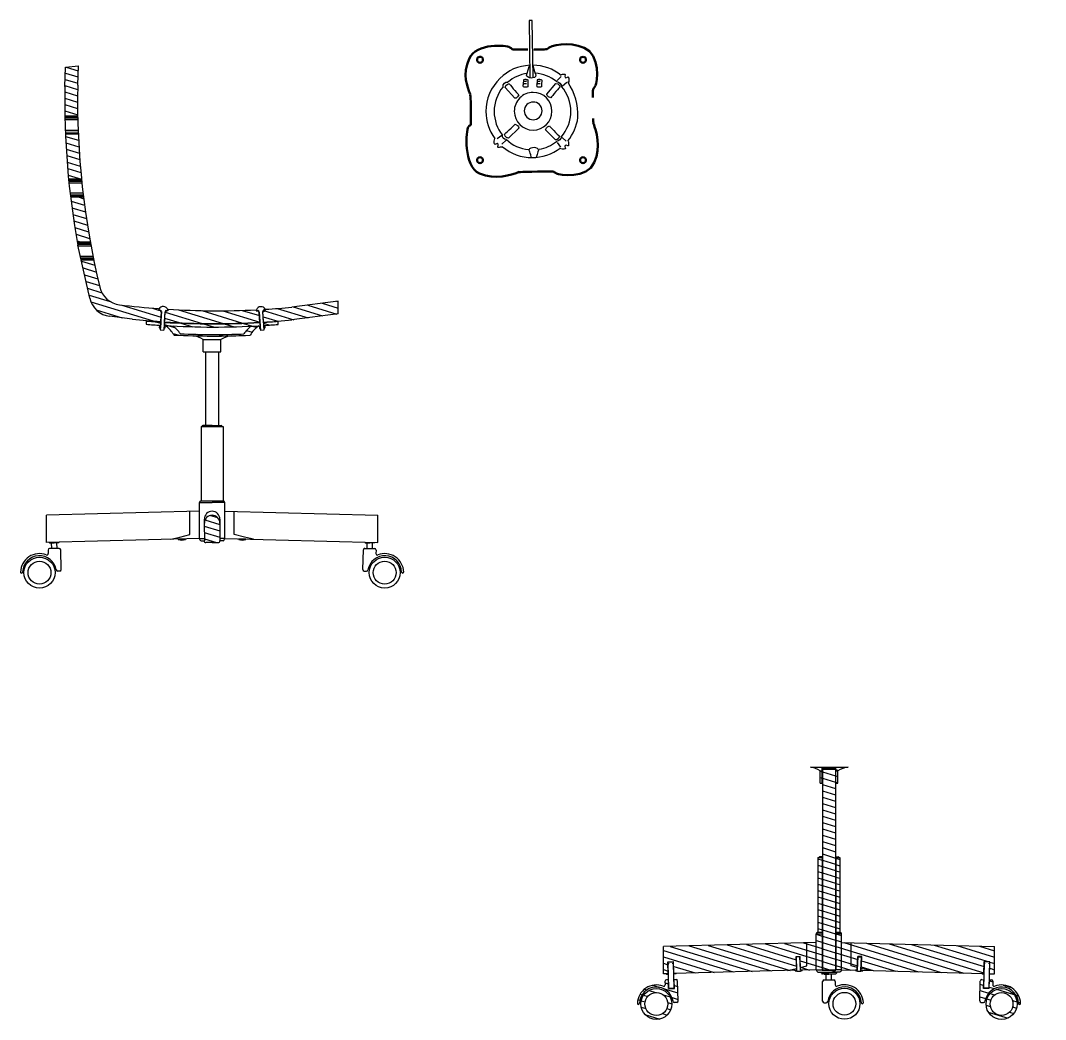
# Model space of a CAD drawing. Header units: centimetres. Extents: x 2174 to 3372, y 1015 to 1247.
# Drawn here: x 2231.8 to 2377.3, y 1014.6 to 1156.4 of the extents above; entities that cross this region are included whole.
import ezdxf

# ---------------------------------------------------------------- set-up
doc = ezdxf.new("R2010")
doc.units = ezdxf.units.CM
doc.layers.get('0').update_dxf_attribs({"color": 94})
doc.layers.add('ferramenta', color=211, linetype='Continuous')

msp = doc.modelspace()

# ---------------------------------------------------------------- hatches: boundary and pattern name
h = msp.add_hatch()
h.set_pattern_fill('ANSI31', color=253, scale=0.27, angle=118)
h.paths.add_polyline_path([(2470.07, 1099.03), (2468.8, 1098.72), (2470.08, 1098.76)], flags=17)
h.paths.add_polyline_path([(2477.82, 1099.38), (2477.82, 1102.66), (2476.45, 1102.69), (2476.45, 1098.83), (2478.68, 1098.77), (2478.69, 1099.17)])
h.paths.add_polyline_path([(2479.25, 1099.03), (2479.24, 1098.76), (2480.52, 1098.72)], flags=17)
h.paths.add_polyline_path([(2496.69, 1099.98), (2497.51, 1099.96), (2497.47, 1098.27), (2498.16, 1098.25), (2498.16, 1102.12), (2477.82, 1102.66), (2477.82, 1099.38), (2478.69, 1099.17), (2478.75, 1100.7), (2479.31, 1100.69), (2479.25, 1099.03), (2480.52, 1098.72), (2496.65, 1098.29)])
h.paths.add_polyline_path([(2497.48, 1099.91), (2496.73, 1099.93), (2496.72, 1099.77), (2497.47, 1099.75)], flags=17)
h.paths.add_polyline_path([(2497.4, 1099.75), (2496.8, 1099.77), (2496.8, 1099.69), (2497.39, 1099.68)], flags=17)
h.paths.add_polyline_path([(2497.47, 1099.67), (2496.72, 1099.69), (2496.63, 1096.25), (2497.38, 1096.23)])
h.paths.add_polyline_path([(2496.65, 1098.29), (2496.34, 1098.3), (2496.4, 1098.23), (2496.65, 1098.23)])
h.paths.add_polyline_path([(2497.78, 1098.27), (2497.47, 1098.27), (2497.47, 1098.2), (2497.71, 1098.2)])
h.paths.add_polyline_path([(2497.3, 1096.23), (2496.71, 1096.24), (2496.71, 1096.18), (2497.3, 1096.17)], flags=17)
h.paths.add_polyline_path([(2496.95, 1093.98, 1), (2501.35, 1093.98, 1)])
h.paths.add_polyline_path([(2499.07, 1093.98, 1), (2499.23, 1093.98, 1)], flags=0)
h.paths.add_polyline_path([(2498.85, 1093.98, 1), (2499.45, 1093.98, 1)], flags=0)
h.paths.add_polyline_path([(2497.53, 1093.98, 1), (2500.77, 1093.98, 1)], flags=16)
h.paths.add_polyline_path([(2499.15, 1094.27, 0.198912), (2498.94, 1094.19), (2499.09, 1094.03, -0.198912), (2499.15, 1094.05)], flags=16)
h.paths.add_polyline_path([(2498.94, 1094.19, 0.198912), (2498.85, 1093.98), (2499.07, 1093.98, -0.198912), (2499.09, 1094.03)], flags=16)
h.paths.add_polyline_path([(2499.07, 1093.98), (2498.85, 1093.98, 0.198912), (2498.94, 1093.77), (2499.09, 1093.92, -0.198912)], flags=0)
h.paths.add_polyline_path([(2499.15, 1093.9, -0.198912), (2499.09, 1093.92), (2498.94, 1093.77, 0.198912), (2499.15, 1093.68)], flags=0)
h.paths.add_polyline_path([(2499.2, 1093.92, -0.198912), (2499.15, 1093.9), (2499.15, 1093.68, 0.198912), (2499.36, 1093.77)], flags=0)
h.paths.add_polyline_path([(2499.45, 1093.98), (2499.23, 1093.98, -0.198912), (2499.2, 1093.92), (2499.36, 1093.77, 0.198912)], flags=0)
h.paths.add_polyline_path([(2499.36, 1094.19), (2499.2, 1094.03, -0.198912), (2499.23, 1093.98), (2499.45, 1093.98, 0.198912)], flags=16)
h.paths.add_polyline_path([(2499.36, 1094.19, 0.198912), (2499.15, 1094.27), (2499.15, 1094.05, -0.198912), (2499.2, 1094.03)], flags=16)
h.paths.add_polyline_path([(2501.55, 1094.07, 1), (2501.84, 1094.06, 0.516297), (2498.18, 1096.49, -0.53449), (2497.91, 1096.68), (2497.93, 1097.19, 0.414214), (2497.73, 1097.4), (2497.45, 1097.41), (2497.41, 1096.16), (2496.59, 1096.19), (2496.63, 1097.43), (2496.34, 1097.43, 0.414214), (2496.14, 1097.24), (2496.06, 1094.41, 0.414214), (2496.26, 1094.21), (2496.58, 1094.2, 0.374815), (2496.78, 1094.36, -0.904509)])
h.paths.add_polyline_path([(2425.85, 1112.92), (2425.71, 1112.93), (2425.73, 1113.12), (2425.44, 1113.14), (2425.45, 1113.35, -0.018557), (2417.09, 1114.27), (2417.7, 1112.37, 0.017868), (2425.75, 1111.51)])
h.paths.add_polyline_path([(2439.71, 1112.86), (2439.61, 1112.86), (2439.6, 1113.05), (2439.29, 1113.03), (2439.28, 1113.19, -0.027495), (2426.79, 1113.26), (2426.77, 1113.05), (2426.47, 1113.07), (2426.46, 1112.88), (2426.36, 1112.89), (2426.26, 1111.48, 0.0299), (2439.81, 1111.4)])
h.paths.add_polyline_path([(2446.71, 1113.81, -0.013456), (2440.62, 1113.27), (2440.63, 1113.12), (2440.34, 1113.1), (2440.35, 1112.91), (2440.21, 1112.9), (2440.32, 1111.43, 0.016098), (2447.58, 1112.09)])
h.paths.add_polyline_path([(2442.38, 1111.56, -0.004566), (2440.32, 1111.41), (2440.35, 1110.96, 0.004476), (2442.38, 1111.1)])
h.paths.add_polyline_path([(2439.66, 1110.92, -0.002353), (2438.59, 1110.86, 0.087497), (2437.53, 1109.76, -0.019416), (2428.52, 1109.78, 0.087442), (2427.47, 1110.88, -0.002328), (2426.41, 1110.94, -0.087497), (2427.47, 1109.84, -0.015515), (2427.61, 1109.61, 0.023913), (2438.45, 1109.58, -0.108088)])
h.paths.add_polyline_path([(2439.81, 1111.38, -0.029915), (2426.26, 1111.4), (2426.23, 1110.95), (2426.39, 1110.94, 0.02954), (2439.84, 1110.93)])
h.paths.add_polyline_path([(2425.75, 1111.44, -0.004567), (2423.68, 1111.59), (2423.68, 1111.14, 0.0045), (2425.72, 1110.99)])
h.paths.add_polyline_path([(2425.72, 1110.99, -0.00047), (2425.5, 1111), (2425.5, 1110.94), (2425.71, 1110.93)])
h.paths.add_polyline_path([(2425.71, 1110.93), (2425.55, 1110.94), (2425.53, 1110.64), (2425.69, 1110.63)])
h.paths.add_polyline_path([(2425.69, 1110.63), (2425.54, 1110.64, 0.395695), (2425.57, 1110.59), (2425.69, 1110.58)])
h.paths.add_polyline_path([(2426.3, 1110.58), (2426.2, 1110.59), (2426.2, 1110.55), (2426.27, 1110.55, 0.393114)])
h.paths.add_polyline_path([(2426.34, 1110.88), (2426.22, 1110.89), (2426.2, 1110.59), (2426.3, 1110.58), (2426.32, 1110.58)])
h.paths.add_polyline_path([(2426.39, 1110.94), (2426.23, 1110.95), (2426.22, 1110.89), (2426.34, 1110.88), (2426.39, 1110.88)])
h.paths.add_polyline_path([(2439.84, 1110.93, -0.000361), (2439.67, 1110.92), (2439.68, 1110.86), (2439.84, 1110.87)])
h.paths.add_polyline_path([(2439.84, 1110.87), (2439.73, 1110.86), (2439.75, 1110.56), (2439.86, 1110.57)])
h.paths.add_polyline_path([(2439.86, 1110.57), (2439.76, 1110.56, 0.393114), (2439.8, 1110.52), (2439.86, 1110.53)])
h.paths.add_polyline_path([(2440.52, 1110.61), (2440.37, 1110.6), (2440.38, 1110.56), (2440.49, 1110.57, 0.395695)])
h.paths.add_polyline_path([(2440.51, 1110.91), (2440.35, 1110.9), (2440.37, 1110.6), (2440.52, 1110.61), (2440.53, 1110.61)])
h.paths.add_polyline_path([(2440.56, 1110.97, -0.000468), (2440.35, 1110.96), (2440.35, 1110.9), (2440.51, 1110.91), (2440.57, 1110.92)])
h.paths.add_polyline_path([(2452.37, 1093.98, 1), (2447.97, 1093.98, 1)])
h.paths.add_polyline_path([(2448.55, 1093.98, -1), (2451.79, 1093.98, -1)], flags=16)
h.paths.add_polyline_path([(2449.88, 1093.98, -1), (2450.47, 1093.98, -1)], flags=0)
h.paths.add_polyline_path([(2450.09, 1093.98, -1), (2450.25, 1093.98, -1)], flags=0)
h.paths.add_polyline_path([(2449.96, 1094.19, 0.198912), (2449.88, 1093.98), (2450.09, 1093.98, -0.198912), (2450.12, 1094.03)], flags=16)
h.paths.add_polyline_path([(2450.12, 1093.92, -0.198912), (2450.09, 1093.98), (2449.88, 1093.98, 0.198912), (2449.96, 1093.77)], flags=0)
h.paths.add_polyline_path([(2450.17, 1093.9, -0.198912), (2450.12, 1093.92), (2449.96, 1093.77, 0.198912), (2450.17, 1093.68)], flags=0)
h.paths.add_polyline_path([(2450.23, 1093.92, -0.198912), (2450.17, 1093.9), (2450.17, 1093.68, 0.198912), (2450.38, 1093.77)], flags=0)
h.paths.add_polyline_path([(2450.47, 1093.98), (2450.25, 1093.98, -0.198912), (2450.23, 1093.92), (2450.38, 1093.77, 0.198912)], flags=0)
h.paths.add_polyline_path([(2450.38, 1094.19), (2450.23, 1094.03, -0.198912), (2450.25, 1093.98), (2450.47, 1093.98, 0.198912)], flags=16)
h.paths.add_polyline_path([(2450.38, 1094.19, 0.198912), (2450.17, 1094.27), (2450.17, 1094.05, -0.198912), (2450.23, 1094.03)], flags=16)
h.paths.add_polyline_path([(2450.17, 1094.27, 0.198912), (2449.96, 1094.19), (2450.12, 1094.03, -0.198912), (2450.17, 1094.05)], flags=16)
h.paths.add_polyline_path([(2450.25, 1093.98, 1), (2450.09, 1093.98, 1)], flags=0)
h.paths.add_polyline_path([(2452.6, 1099.69), (2451.85, 1099.67), (2451.94, 1096.23), (2452.69, 1096.25)])
h.paths.add_polyline_path([(2452.52, 1099.77), (2451.93, 1099.75), (2451.93, 1099.68), (2452.52, 1099.69)], flags=17)
h.paths.add_polyline_path([(2452.59, 1099.93), (2451.84, 1099.91), (2451.85, 1099.75), (2452.6, 1099.77)], flags=17)
h.paths.add_polyline_path([(2452.61, 1096.24), (2452.02, 1096.23), (2452.02, 1096.17), (2452.61, 1096.18)], flags=17)
h.paths.add_polyline_path([(2453.18, 1097.24, 0.414214), (2452.98, 1097.43), (2452.69, 1097.43), (2452.73, 1096.19), (2451.91, 1096.16), (2451.87, 1097.41), (2451.59, 1097.4, 0.414214), (2451.4, 1097.19), (2451.41, 1096.68, -0.53449), (2451.14, 1096.49, 0.516297), (2447.48, 1094.06, 1), (2447.77, 1094.07, -0.904509), (2452.54, 1094.36, 0.374815), (2452.74, 1094.2), (2453.06, 1094.21, 0.414214), (2453.26, 1094.41)])
h.paths.add_polyline_path([(2452.98, 1098.3), (2452.67, 1098.29), (2452.67, 1098.23), (2452.92, 1098.23)])
h.paths.add_polyline_path([(2451.85, 1098.27), (2451.54, 1098.27), (2451.61, 1098.2), (2451.85, 1098.2)])
h.paths.add_polyline_path([(2470.01, 1100.69), (2470.57, 1100.7), (2470.63, 1099.17), (2471.5, 1099.38), (2471.5, 1102.66), (2451.16, 1102.12), (2451.16, 1098.25), (2451.85, 1098.27), (2451.81, 1099.96), (2452.63, 1099.98), (2452.67, 1098.29), (2452.98, 1098.3), (2468.8, 1098.72), (2470.07, 1099.03)])
h.paths.add_polyline_path([(2472.87, 1102.69), (2471.5, 1102.66), (2471.5, 1099.38), (2470.63, 1099.17), (2470.64, 1098.77), (2472.87, 1098.83)])
h.paths.add_polyline_path([(2476.45, 1098.83), (2475.63, 1098.83), (2475.63, 1098.76), (2473.69, 1098.76), (2473.69, 1098.83), (2472.87, 1098.83, 0.291356), (2473.1, 1098.51), (2473.56, 1098.51), (2475.76, 1098.51), (2476.22, 1098.51, 0.291356)])
h.paths.add_polyline_path([(2476.45, 1103.92), (2475.63, 1103.92), (2475.63, 1098.83), (2476.45, 1098.83)])
h.paths.add_polyline_path([(2473.69, 1103.92), (2472.87, 1103.92), (2472.87, 1098.83), (2473.69, 1098.83)])
h.paths.add_polyline_path([(2473.69, 1104.16), (2473.1, 1104.16, 0.414214), (2472.87, 1103.92), (2473.69, 1103.92)])
h.paths.add_polyline_path([(2476.22, 1104.16), (2476.22, 1104.16), (2475.63, 1104.16), (2475.63, 1103.92), (2476.45, 1103.92, 0.414169)])
h.paths.add_polyline_path([(2475.59, 1127.31), (2473.73, 1127.31), (2473.73, 1098.83), (2475.59, 1098.83)])
h.paths.add_polyline_path([(2476.22, 1114.74), (2475.63, 1114.74), (2475.63, 1104.16), (2476.22, 1104.16)])
h.paths.add_polyline_path([(2473.69, 1114.74), (2473.1, 1114.74), (2473.1, 1104.16), (2473.69, 1104.16)])
h.paths.add_polyline_path([(2473.69, 1114.87), (2473.34, 1114.87, 0.414214), (2473.22, 1114.74), (2473.69, 1114.74)])
h.paths.add_polyline_path([(2475.98, 1114.87), (2475.63, 1114.87), (2475.63, 1114.74), (2476.11, 1114.74, 0.414214)])
h.paths.add_polyline_path([(2473.69, 1127.08), (2473.4, 1127.08), (2473.4, 1125.32), (2473.69, 1125.32)])
h.paths.add_polyline_path([(2475.92, 1127.08), (2475.63, 1127.08), (2475.63, 1125.32), (2475.92, 1125.32)])
h.paths.add_polyline_path([(2477.39, 1127.59), (2472.05, 1127.6, -0.113476), (2473.4, 1127.08), (2473.69, 1127.08), (2473.69, 1127.48), (2475.63, 1127.48), (2475.63, 1127.08), (2475.92, 1127.08, -0.108833)])
h.paths.add_polyline_path([(2475.59, 1127.44), (2473.73, 1127.44), (2473.73, 1127.31), (2475.59, 1127.31)], flags=17)
h.paths.add_polyline_path([(2264.13, 1115.25, -0.022073), (2254.1, 1115.3, 0.598706), (2254.04, 1113.49, 0.022392), (2264.19, 1113.44, 0.597977)])
h.paths.add_polyline_path([(2276.94, 1114.72), (2276.94, 1116.54), (2270.35, 1115.67, -0.005003), (2268.09, 1115.48, 0.599091), (2268.27, 1113.67, 0.004606), (2270.35, 1113.85)])
h.paths.add_polyline_path([(2250.14, 1115.56, -0.009381), (2245.91, 1116, -0.312749), (2243.1, 1118.5, -0.008624), (2242.25, 1122.32), (2240.47, 1122.32), (2241.67, 1116.93, 0.318089), (2244.49, 1114.37), (2247.71, 1113.98, 0.004962), (2249.95, 1113.77, 0.599636)])
h.paths.add_polyline_path([(2240.79, 1131.26), (2238.96, 1131.26, 0.014207), (2239.92, 1124.9), (2241.75, 1124.9, -0.01421)])
h.paths.add_polyline_path([(2240.05, 1140.21), (2238.23, 1140.21, 0.014084), (2238.68, 1133.84), (2240.5, 1133.84, -0.014085)])
h.paths.add_polyline_path([(2239.96, 1147.17), (2240.05, 1149.91), (2238.25, 1149.75), (2238.15, 1147.01, 0.00932), (2238.16, 1142.79), (2239.97, 1142.79, -0.009669)])
h.paths.add_polyline_path([(2251.85, 1115.03), (2251.71, 1115.04), (2251.73, 1115.23), (2251.44, 1115.25), (2251.45, 1115.46, -0.0029), (2250.14, 1115.56, -0.599636), (2249.95, 1113.77, 0.003979), (2251.75, 1113.62)])
h.paths.add_polyline_path([(2254.1, 1115.3, -0.00289), (2252.79, 1115.37), (2252.77, 1115.16), (2252.47, 1115.18), (2252.46, 1114.99), (2252.36, 1115), (2252.26, 1113.59, 0.003929), (2254.04, 1113.49, -0.598706)])
h.paths.add_polyline_path([(2265.7, 1114.97), (2265.61, 1114.97), (2265.6, 1115.16), (2265.29, 1115.14), (2265.27, 1115.3, -0.002528), (2264.13, 1115.25, -0.597977), (2264.19, 1113.44, 0.003573), (2265.8, 1113.51)])
h.paths.add_polyline_path([(2268.09, 1115.48, -0.003243), (2266.62, 1115.38), (2266.63, 1115.23), (2266.34, 1115.21), (2266.35, 1115.02), (2266.21, 1115.01), (2266.32, 1113.54, 0.004328), (2268.27, 1113.67, -0.599091)])
at = {"layer": 'ferramenta'}
h = msp.add_hatch(dxfattribs=at)
h.set_pattern_fill('ANSI31', color=253, scale=0.27, angle=118)
h.paths.add_polyline_path([(2250.71, 1113.62, -0.002284), (2249.68, 1113.7), (2249.68, 1113.25, 0.00225), (2250.7, 1113.17, 0.647588)])
h.paths.add_polyline_path([(2264.79, 1113.43, -0.025431), (2253.27, 1113.46, 0.643105), (2253.22, 1113, 0.025508), (2264.83, 1112.98, 0.646709)])
h.paths.add_polyline_path([(2268.38, 1113.67, -0.002304), (2267.34, 1113.59, 0.647757), (2267.36, 1113.13, 0.002259), (2268.38, 1113.21)])
h.paths.add_polyline_path([(2253.27, 1113.46, -0.00223), (2252.26, 1113.51), (2252.23, 1113.06), (2252.39, 1113.05, 0.001825), (2253.22, 1113, -0.643105)])
h.paths.add_polyline_path([(2252.39, 1113.05), (2252.23, 1113.06), (2252.22, 1113), (2252.39, 1112.99)])
h.paths.add_polyline_path([(2252.34, 1112.99), (2252.22, 1113), (2252.2, 1112.7), (2252.32, 1112.69)])
h.paths.add_polyline_path([(2252.3, 1112.69), (2252.2, 1112.7), (2252.2, 1112.66), (2252.27, 1112.66, 0.393114)])
h.paths.add_polyline_path([(2251.71, 1113.04), (2251.55, 1113.05), (2251.53, 1112.75), (2251.69, 1112.74)])
h.paths.add_polyline_path([(2251.69, 1112.74), (2251.54, 1112.75, 0.395695), (2251.57, 1112.7), (2251.69, 1112.69)])
h.paths.add_polyline_path([(2251.72, 1113.1, -0.00047), (2251.5, 1113.11), (2251.5, 1113.05), (2251.71, 1113.04)])
h.paths.add_polyline_path([(2251.75, 1113.55, -0.002284), (2250.71, 1113.62, -0.647588), (2250.7, 1113.17, 0.00225), (2251.72, 1113.1)])
h = msp.add_hatch(dxfattribs=at)
h.set_pattern_fill('ANSI31', color=253, scale=0.27, angle=118)
h.paths.add_polyline_path([(2253.47, 1112.99, -0.002328), (2252.41, 1113.05, -0.087497), (2253.47, 1111.95, -0.015515), (2253.61, 1111.72, 0.023913), (2264.44, 1111.69, -0.108088), (2265.66, 1113.03, -0.002353), (2264.59, 1112.97, 0.087497), (2263.53, 1111.87, -0.019416), (2254.52, 1111.89, 0.087442)])
h = msp.add_hatch(dxfattribs=at)
h.set_pattern_fill('ANSI31', color=253, scale=0.27, angle=118)
h.paths.add_polyline_path([(2267.34, 1113.59, -0.002262), (2266.32, 1113.52), (2266.35, 1113.07, 0.002217), (2267.36, 1113.13, -0.647757)])
h.paths.add_polyline_path([(2265.81, 1113.49, -0.00225), (2264.79, 1113.43, -0.646709), (2264.83, 1112.98, 0.002205), (2265.84, 1113.04)])
h.paths.add_polyline_path([(2265.84, 1112.98), (2265.73, 1112.97), (2265.75, 1112.67), (2265.86, 1112.68)])
h.paths.add_polyline_path([(2265.84, 1113.04, -0.000361), (2265.67, 1113.03), (2265.68, 1112.97), (2265.84, 1112.98)])
h.paths.add_polyline_path([(2265.86, 1112.68), (2265.76, 1112.67, 0.393114), (2265.79, 1112.63), (2265.86, 1112.64)])
h.paths.add_polyline_path([(2266.51, 1113.02), (2266.35, 1113.01), (2266.37, 1112.71), (2266.53, 1112.72)])
h.paths.add_polyline_path([(2266.56, 1113.08, -0.000468), (2266.35, 1113.07), (2266.35, 1113.01), (2266.51, 1113.02), (2266.56, 1113.03)])
h.paths.add_polyline_path([(2266.52, 1112.72), (2266.37, 1112.71), (2266.37, 1112.67), (2266.49, 1112.68, 0.395695)])
h = msp.add_hatch(dxfattribs=at)
h.set_pattern_fill('ANSI31', color=253, scale=0.27, angle=118)
h.paths.add_polyline_path([(2260.13, 1085.03, 1.001141), (2257.92, 1085.02), (2257.93, 1082.52), (2257.93, 1082.52, 0.476247), (2258.13, 1082.27), (2259.03, 1082.27), (2259.92, 1082.27, 0.476247), (2260.13, 1082.52), (2260.13, 1082.52)])
h = msp.add_hatch(dxfattribs=at)
h.set_pattern_fill('ANSI31', color=253, scale=0.27, angle=118)
h.paths.add_polyline_path([(2370.06, 1024.91), (2349.71, 1025.45), (2349.71, 1022.17), (2350.59, 1021.96), (2350.65, 1023.5), (2351.21, 1023.49), (2351.14, 1021.83), (2352.42, 1021.52), (2368.55, 1021.09), (2368.59, 1022.78), (2369.41, 1022.75), (2369.37, 1021.07), (2370.06, 1021.05)])
h.paths.add_polyline_path([(2343.4, 1025.45), (2323.06, 1024.91), (2323.06, 1021.05), (2323.75, 1021.07), (2323.7, 1022.75), (2324.52, 1022.78), (2324.57, 1021.09), (2340.7, 1021.52), (2341.97, 1021.83), (2341.91, 1023.49), (2342.47, 1023.5), (2342.52, 1021.96), (2343.4, 1022.17)])
h.paths.add_polyline_path([(2344.76, 1025.49), (2343.4, 1025.45), (2343.4, 1022.17), (2342.52, 1021.96), (2342.54, 1021.56), (2344.76, 1021.62)])
h.paths.add_polyline_path([(2341.97, 1021.83), (2340.7, 1021.52), (2341.98, 1021.55)], flags=17)
h.paths.add_polyline_path([(2349.71, 1025.45), (2348.35, 1025.49), (2348.35, 1021.62), (2350.58, 1021.56), (2350.59, 1021.96), (2349.71, 1022.17)])
h.paths.add_polyline_path([(2345.59, 1049.88), (2345.3, 1049.88), (2345.3, 1048.12), (2345.59, 1048.12)])
h.paths.add_polyline_path([(2345.59, 1050.28), (2347.53, 1050.28), (2347.53, 1049.88), (2347.82, 1049.88, -0.108833), (2349.29, 1050.39), (2343.94, 1050.4, -0.113476), (2345.3, 1049.88), (2345.59, 1049.88)])
h.paths.add_polyline_path([(2347.82, 1049.88), (2347.53, 1049.88), (2347.53, 1048.12), (2347.82, 1048.12)])
h.paths.add_polyline_path([(2347.49, 1050.24), (2345.62, 1050.24), (2345.62, 1050.1), (2347.49, 1050.1)], flags=17)
h.paths.add_polyline_path([(2345.59, 1037.66), (2345.24, 1037.66, 0.414214), (2345.11, 1037.54), (2345.59, 1037.54)])
h.paths.add_polyline_path([(2347.87, 1037.66), (2347.53, 1037.66), (2347.53, 1037.54), (2348, 1037.54, 0.414214)])
h.paths.add_polyline_path([(2345.59, 1026.95), (2345, 1026.95, 0.414214), (2344.76, 1026.72), (2345.59, 1026.72)])
h.paths.add_polyline_path([(2348.12, 1026.95), (2348.12, 1026.95), (2347.53, 1026.95), (2347.53, 1026.72), (2348.35, 1026.72, 0.414169)], flags=17)
h.paths.add_polyline_path([(2345.59, 1026.72), (2344.76, 1026.72), (2344.76, 1021.62), (2345.59, 1021.62)])
h.paths.add_polyline_path([(2348.35, 1026.72), (2347.53, 1026.72), (2347.53, 1021.62), (2348.35, 1021.62)])
h.paths.add_polyline_path([(2348.35, 1021.62), (2347.53, 1021.62), (2347.53, 1021.56), (2345.59, 1021.56), (2345.59, 1021.62), (2344.76, 1021.62, 0.291356), (2345, 1021.3), (2345.46, 1021.3), (2347.66, 1021.3), (2348.12, 1021.3, 0.291356)])
h.paths.add_polyline_path([(2345.59, 1037.54), (2345.11, 1037.54), (2345, 1037.54), (2345, 1026.95), (2345.59, 1026.95)])
h.paths.add_polyline_path([(2348.35, 1026.72), (2347.53, 1026.72), (2347.53, 1026.95), (2347.53, 1037.66), (2347.87, 1037.66, -0.414214), (2348, 1037.54), (2348.12, 1037.54), (2348.12, 1026.95, -0.414169)])
h.paths.add_polyline_path([(2347.49, 1050.1), (2345.62, 1050.1), (2345.62, 1021.62), (2347.49, 1021.62)])
h = msp.add_hatch(dxfattribs=at)
h.set_pattern_fill('ANSI31', color=256, scale=0.27, angle=118)
h.paths.add_polyline_path([(2347.66, 1021.3), (2345.46, 1021.3, 0.476247), (2345.66, 1021.05), (2346.56, 1021.05), (2347.45, 1021.05, 0.471117)])
h.paths.add_polyline_path([(2347.27, 1021.05), (2346.56, 1021.05), (2345.84, 1021.05), (2345.9, 1020.98), (2346.56, 1020.98), (2347.21, 1020.98)])
h = msp.add_hatch(dxfattribs=at)
h.set_pattern_fill('ANSI31', color=253, scale=0.27, angle=118)
h.paths.add_polyline_path([(2325.08, 1020.03, 0.414214), (2324.88, 1020.23), (2324.59, 1020.22), (2324.62, 1018.98), (2323.8, 1018.96), (2323.77, 1020.2), (2323.49, 1020.19, 0.414214), (2323.29, 1019.99), (2323.3, 1019.48, -0.53449), (2323.03, 1019.29, 0.516297), (2319.37, 1016.85, 1), (2319.67, 1016.86, -0.904509), (2324.44, 1017.16, 0.374815), (2324.64, 1016.99), (2324.96, 1017, 0.414214), (2325.16, 1017.21)])
h.paths.add_polyline_path([(2322.07, 1017.07, 0.198912), (2321.86, 1016.98), (2322.01, 1016.83, -0.198912), (2322.07, 1016.85)], flags=17)
h.paths.add_polyline_path([(2321.86, 1016.98, 0.198912), (2321.77, 1016.77), (2321.99, 1016.77, -0.198912), (2322.01, 1016.83)], flags=17)
h.paths.add_polyline_path([(2322.28, 1016.98, 0.198912), (2322.07, 1017.07), (2322.07, 1016.85, -0.198912), (2322.12, 1016.83)], flags=17)
h.paths.add_polyline_path([(2322.28, 1016.98), (2322.12, 1016.83, -0.198912), (2322.15, 1016.77), (2322.36, 1016.77, 0.198912)], flags=17)
h = msp.add_hatch(dxfattribs=at)
h.set_pattern_fill('ANSI31', color=253, scale=0.27, angle=118)
h.paths.add_polyline_path([(2373.45, 1016.86, 1), (2373.74, 1016.85, 0.516297), (2370.08, 1019.29, -0.53449), (2369.81, 1019.48), (2369.82, 1019.99, 0.414214), (2369.63, 1020.19), (2369.34, 1020.2), (2369.31, 1018.96), (2368.49, 1018.98), (2368.52, 1020.22), (2368.24, 1020.23, 0.414214), (2368.03, 1020.03), (2367.96, 1017.21, 0.414214), (2368.15, 1017), (2368.47, 1016.99, 0.374815), (2368.68, 1017.16, -0.904509)])
h = msp.add_hatch(dxfattribs=at)
h.set_pattern_fill('ANSI31', color=253, scale=0.27, angle=118)
h.paths.add_polyline_path([(2319.87, 1016.77, 1), (2324.27, 1016.77, 1)])
h.paths.add_polyline_path([(2323.69, 1016.77, -1), (2320.45, 1016.77, -1)], flags=16)
h = msp.add_hatch(dxfattribs=at)
h.set_pattern_fill('ANSI31', color=253, scale=0.27, angle=118)
h.paths.add_polyline_path([(2368.84, 1016.77, 1), (2373.25, 1016.77, 1)])
h.paths.add_polyline_path([(2372.67, 1016.77, -1), (2369.42, 1016.77, -1)], flags=16)
h.paths.add_polyline_path([(2371.34, 1016.77, -1), (2370.75, 1016.77, -1)], flags=0)
h.paths.add_polyline_path([(2371.12, 1016.77, -1), (2370.97, 1016.77, -1)], flags=0)

# ---------------------------------------------------------------- linework, layer by layer
for p, q in [((2238.15, 1147.01), (2238.25, 1149.75)), ((2238.25, 1149.75), (2240.05, 1149.91)), ((2239.96, 1147.17), (2240.05, 1149.91)), ((2239.97, 1142.79), (2238.16, 1142.79)), ((2239.97, 1142.7), (2238.16, 1142.7)), ((2239.97, 1142.51), (2238.16, 1142.51)), ((2239.98, 1142.25), (2238.17, 1142.25)), ((2240.02, 1140.75), (2238.21, 1140.74)), ((2240.03, 1140.49), (2238.22, 1140.48)), ((2240.04, 1140.3), (2238.23, 1140.29)), ((2240.05, 1140.21), (2238.23, 1140.21)), ((2240.5, 1133.84), (2238.68, 1133.84)), ((2240.5, 1133.7), (2238.69, 1133.7)), ((2240.52, 1133.51), (2238.71, 1133.51)), ((2240.55, 1133.25), (2238.74, 1133.25)), ((2240.7, 1131.85), (2238.89, 1131.84)), ((2240.73, 1131.59), (2238.92, 1131.58)), ((2240.76, 1131.4), (2238.94, 1131.39)), ((2240.79, 1131.26), (2238.96, 1131.26)), ((2241.75, 1124.9), (2239.92, 1124.9)), ((2241.75, 1124.77), (2239.94, 1124.77)), ((2241.79, 1124.58), (2239.97, 1124.58)), ((2241.67, 1116.93), (2240, 1124.45)), ((2241.84, 1124.32), (2240.03, 1124.32)), ((2242.16, 1122.88), (2240.35, 1122.87)), ((2242.22, 1122.62), (2240.41, 1122.61)), ((2242.26, 1122.43), (2240.45, 1122.42)), ((2242.25, 1122.32), (2240.47, 1122.32)), ((2276.94, 1116.54), (2270.35, 1115.67)), ((2276.94, 1114.72), (2276.94, 1116.54)), ((2247.71, 1113.98), (2244.49, 1114.37)), ((2251.44, 1115.25), (2251.73, 1115.23)), ((2251.71, 1115.04), (2251.85, 1115.03)), ((2251.75, 1113.62), (2251.85, 1115.03)), ((2252.26, 1113.59), (2252.36, 1115)), ((2252.36, 1115), (2252.46, 1114.99)), ((2252.77, 1115.16), (2252.47, 1115.18)), ((2265.29, 1115.14), (2265.6, 1115.16)), ((2265.7, 1114.97), (2265.61, 1114.97)), ((2265.8, 1113.51), (2265.7, 1114.97)), ((2266.35, 1115.02), (2266.21, 1115.01)), ((2266.32, 1113.54), (2266.21, 1115.01)), ((2266.63, 1115.23), (2266.34, 1115.21)), ((2276.94, 1114.72), (2270.35, 1113.85))]:
    msp.add_line(p, q)
at = {"lineweight": 25}
for p, q in [((2251.45, 1115.46), (2251.44, 1115.25)), ((2251.73, 1115.23), (2251.71, 1115.04)), ((2252.47, 1115.18), (2252.46, 1114.99)), ((2252.79, 1115.37), (2252.77, 1115.16)), ((2265.27, 1115.3), (2265.29, 1115.14)), ((2265.6, 1115.16), (2265.61, 1114.97)), ((2266.34, 1115.21), (2266.35, 1115.02)), ((2266.62, 1115.38), (2266.63, 1115.23))]:
    msp.add_line(p, q, dxfattribs=at)
for centre, radius, start, end in [((2351.46, 1144.91), 113.33, 178.9385, 190.4036), ((2353.27, 1145.07), 113.33, 178.9385, 193.5572), ((2246.31, 1119.28), 3.3, 193.5572, 263.0254), ((2244.89, 1117.65), 3.3, 192.5301, 263.1113), ((2259.67, 1228.49), 113.33, 263.0254, 265.8399), ((2259.65, 1228.77), 113.61, 273.5136, 275.4036), ((2259.65, 1228.77), 113.61, 266.5353, 272.8351), ((2259.67, 1226.68), 113.33, 263.9441, 265.9931), ((2259.67, 1226.68), 113.33, 266.252, 273.1025), ((2259.67, 1226.68), 113.33, 273.3615, 275.4091)]:
    msp.add_arc(centre, radius, start, end)
at = {"layer": 'ferramenta'}
for p, q in [((2251.49, 1115.4), (2251.48, 1115.28)), ((2251.48, 1115.28), (2251.77, 1115.26)), ((2251.86, 1115.06), (2251.68, 1112.44)), ((2251.76, 1115.07), (2251.86, 1115.06)), ((2252.34, 1115.03), (2252.17, 1112.4)), ((2252.34, 1115.03), (2252.43, 1115.02)), ((2252.44, 1115.22), (2252.73, 1115.2)), ((2252.74, 1115.32), (2252.73, 1115.2)), ((2265.32, 1115.29), (2265.33, 1115.17)), ((2265.62, 1115.19), (2265.33, 1115.17)), ((2265.72, 1115.01), (2265.63, 1115)), ((2265.72, 1115.01), (2265.89, 1112.38)), ((2266.31, 1115.04), (2266.2, 1115.04)), ((2266.2, 1115.04), (2266.38, 1112.41)), ((2266.59, 1115.26), (2266.29, 1115.24)), ((2266.58, 1115.38), (2266.59, 1115.26)), ((2249.68, 1113.7), (2249.68, 1113.25)), ((2251.5, 1113.05), (2251.5, 1113.11)), ((2251.55, 1113.05), (2251.5, 1113.05)), ((2251.55, 1113.05), (2251.53, 1112.75)), ((2251.54, 1112.75), (2251.53, 1112.75)), ((2251.69, 1112.69), (2251.57, 1112.7)), ((2251.75, 1113.55), (2251.69, 1112.69)), ((2252.26, 1113.51), (2252.2, 1112.66)), ((2252.27, 1112.66), (2252.2, 1112.66)), ((2252.39, 1113.05), (2252.23, 1113.06)), ((2252.32, 1112.69), (2252.3, 1112.69)), ((2252.34, 1112.99), (2252.32, 1112.69)), ((2252.39, 1112.99), (2252.34, 1112.99)), ((2252.39, 1113.05), (2252.39, 1112.99)), ((2265.67, 1113.03), (2265.68, 1112.97)), ((2265.68, 1112.97), (2265.73, 1112.97)), ((2265.73, 1112.97), (2265.75, 1112.67)), ((2265.75, 1112.67), (2265.76, 1112.67)), ((2265.79, 1112.63), (2265.86, 1112.64)), ((2265.81, 1113.49), (2265.86, 1112.64)), ((2266.32, 1113.52), (2266.37, 1112.67)), ((2266.37, 1112.67), (2266.49, 1112.68)), ((2266.51, 1113.02), (2266.56, 1113.03)), ((2266.51, 1113.02), (2266.53, 1112.72)), ((2266.52, 1112.72), (2266.53, 1112.72)), ((2266.56, 1113.03), (2266.56, 1113.08)), ((2268.38, 1113.67), (2268.38, 1113.21)), ((2251.68, 1112.44), (2252.17, 1112.4)), ((2266.38, 1112.41), (2265.89, 1112.38)), ((2257.77, 1111.09), (2260.29, 1111.09)), ((2257.77, 1109.33), (2257.77, 1111.09)), ((2260.29, 1109.33), (2260.29, 1111.09)), ((2257.77, 1109.33), (2260.29, 1109.33)), ((2258.09, 1109.33), (2258.09, 1098.88)), ((2259.96, 1109.33), (2259.96, 1098.88)), ((2257.47, 1098.75), (2260.59, 1098.75)), ((2257.47, 1098.75), (2257.47, 1088.17)), ((2259.03, 1098.88), (2257.71, 1098.88)), ((2259.03, 1098.88), (2260.34, 1098.88)), ((2260.59, 1098.75), (2260.59, 1088.17)), ((2257.23, 1087.93), (2259.03, 1087.93)), ((2257.23, 1082.84), (2257.23, 1087.93)), ((2257.47, 1088.17), (2260.59, 1088.17)), ((2260.82, 1087.93), (2259.03, 1087.93)), ((2260.82, 1082.84), (2260.82, 1087.93)), ((2257.23, 1086.7), (2235.53, 1086.13)), ((2255.87, 1083.39), (2255.87, 1086.67)), ((2260.82, 1086.7), (2282.53, 1086.13)), ((2262.18, 1083.39), (2262.18, 1086.67)), ((2235.53, 1082.27), (2235.53, 1086.13)), ((2257.92, 1085.6), (2257.92, 1085.03)), ((2257.92, 1085.03), (2257.93, 1082.51)), ((2260.13, 1085.6), (2260.13, 1085.03)), ((2260.13, 1085.03), (2260.13, 1082.51)), ((2282.53, 1082.27), (2282.53, 1086.13)), ((2257.23, 1082.84), (2235.53, 1082.27)), ((2235.91, 1082.28), (2235.97, 1082.21)), ((2235.97, 1082.21), (2236.63, 1082.23)), ((2236.28, 1081.42), (2236.26, 1082.22)), ((2237.29, 1082.24), (2236.63, 1082.23)), ((2237.03, 1081.44), (2237, 1082.24)), ((2237.35, 1082.31), (2237.29, 1082.24)), ((2253.17, 1082.73), (2254.44, 1083.04)), ((2254.23, 1082.75), (2255.24, 1082.78)), ((2254.23, 1082.75), (2254.23, 1082.69)), ((2254.23, 1082.69), (2255.24, 1082.71)), ((2254.44, 1083.04), (2255.87, 1083.39)), ((2254.55, 1082.77), (2254.6, 1082.76)), ((2255.24, 1082.78), (2255.24, 1082.71)), ((2257.23, 1082.84), (2257.93, 1082.84)), ((2257.47, 1082.52), (2257.93, 1082.52)), ((2259.03, 1082.27), (2258.13, 1082.27)), ((2259.03, 1082.27), (2259.92, 1082.27)), ((2260.82, 1082.84), (2260.13, 1082.84)), ((2260.59, 1082.52), (2260.13, 1082.52)), ((2260.82, 1082.84), (2282.53, 1082.27)), ((2263.61, 1083.04), (2262.18, 1083.39)), ((2263.83, 1082.75), (2262.81, 1082.78)), ((2262.81, 1082.78), (2262.81, 1082.71)), ((2263.82, 1082.69), (2262.81, 1082.71)), ((2263.5, 1082.77), (2263.45, 1082.76)), ((2264.89, 1082.73), (2263.61, 1083.04)), ((2263.83, 1082.75), (2263.82, 1082.69)), ((2280.71, 1082.31), (2280.77, 1082.24)), ((2280.77, 1082.24), (2281.42, 1082.23)), ((2281.03, 1081.44), (2281.05, 1082.24)), ((2282.08, 1082.21), (2281.42, 1082.23)), ((2281.78, 1081.42), (2281.8, 1082.22)), ((2282.14, 1082.28), (2282.08, 1082.21)), ((2235.76, 1081.2), (2235.78, 1080.69)), ((2237.35, 1081.44), (2235.96, 1081.41)), ((2237.63, 1078.42), (2237.55, 1081.25)), ((2280.43, 1078.42), (2280.5, 1081.25)), ((2280.71, 1081.44), (2282.1, 1081.41)), ((2282.29, 1081.2), (2282.28, 1080.69)), ((2237.43, 1078.22), (2237.11, 1078.21)), ((2280.62, 1078.22), (2280.94, 1078.21)), ((2343.94, 1050.4), (2349.29, 1050.39)), ((2345.59, 1048.12), (2345.59, 1050.28)), ((2345.59, 1050.28), (2347.53, 1050.28)), ((2345.62, 1050.24), (2345.62, 1021.62)), ((2345.62, 1050.24), (2347.49, 1050.24)), ((2345.62, 1050.1), (2347.49, 1050.1)), ((2347.49, 1050.24), (2347.49, 1021.62)), ((2347.53, 1048.12), (2347.53, 1050.28)), ((2345.3, 1049.88), (2345.59, 1049.88)), ((2345.3, 1048.12), (2345.3, 1049.88)), ((2347.53, 1049.88), (2347.82, 1049.88)), ((2347.82, 1048.12), (2347.82, 1049.88)), ((2345.3, 1048.12), (2345.59, 1048.12)), ((2347.53, 1048.12), (2347.82, 1048.12)), ((2345, 1037.54), (2345.59, 1037.54)), ((2345, 1037.54), (2345, 1026.95)), ((2345.59, 1037.66), (2345.24, 1037.66)), ((2345.59, 1037.66), (2345.59, 1021.56)), ((2347.53, 1037.66), (2347.87, 1037.66)), ((2347.53, 1037.66), (2347.53, 1021.56)), ((2347.53, 1037.54), (2348.12, 1037.54)), ((2348.12, 1037.54), (2348.12, 1026.95)), ((2345, 1026.95), (2345.59, 1026.95)), ((2347.53, 1026.95), (2348.12, 1026.95)), ((2344.76, 1025.49), (2323.06, 1024.91)), ((2343.4, 1022.17), (2343.4, 1025.45)), ((2344.76, 1026.72), (2345.59, 1026.72)), ((2344.76, 1021.62), (2344.76, 1026.72)), ((2348.35, 1026.72), (2347.53, 1026.72)), ((2348.35, 1021.62), (2348.35, 1026.72)), ((2348.35, 1025.49), (2370.06, 1024.91)), ((2349.71, 1022.17), (2349.71, 1025.45)), ((2323.06, 1021.05), (2323.06, 1024.91)), ((2370.06, 1021.05), (2370.06, 1024.91)), ((2323.7, 1022.75), (2324.52, 1022.78)), ((2323.75, 1021), (2323.7, 1022.75)), ((2323.74, 1022.71), (2324.49, 1022.73)), ((2323.74, 1022.54), (2323.74, 1022.71)), ((2323.74, 1022.54), (2323.82, 1022.55)), ((2323.84, 1019.02), (2323.75, 1022.47)), ((2323.75, 1022.47), (2323.82, 1022.47)), ((2323.82, 1022.47), (2323.82, 1022.55)), ((2324.42, 1022.49), (2324.42, 1022.56)), ((2324.42, 1022.56), (2324.49, 1022.56)), ((2324.42, 1022.49), (2324.49, 1022.49)), ((2324.49, 1022.56), (2324.49, 1022.73)), ((2324.59, 1019.04), (2324.49, 1022.49)), ((2324.57, 1021.02), (2324.52, 1022.78)), ((2341.91, 1023.49), (2342.47, 1023.5)), ((2341.98, 1021.55), (2341.91, 1023.49)), ((2342.42, 1023.46), (2341.95, 1023.45)), ((2342.02, 1021.54), (2341.95, 1023.45)), ((2342.5, 1021.56), (2342.42, 1023.46)), ((2342.54, 1021.56), (2342.47, 1023.5)), ((2350.58, 1021.56), (2350.65, 1023.5)), ((2350.62, 1021.56), (2350.69, 1023.46)), ((2351.21, 1023.49), (2350.65, 1023.5)), ((2350.69, 1023.46), (2351.16, 1023.45)), ((2351.09, 1021.54), (2351.16, 1023.45)), ((2351.13, 1021.55), (2351.21, 1023.49)), ((2368.53, 1019.04), (2368.62, 1022.49)), ((2368.54, 1021.02), (2368.59, 1022.78)), ((2369.41, 1022.75), (2368.59, 1022.78)), ((2368.62, 1022.56), (2368.62, 1022.73)), ((2369.37, 1022.71), (2368.62, 1022.73)), ((2368.7, 1022.56), (2368.62, 1022.56)), ((2368.7, 1022.49), (2368.62, 1022.49)), ((2368.7, 1022.49), (2368.7, 1022.56)), ((2369.28, 1019.02), (2369.37, 1022.47)), ((2369.37, 1022.54), (2369.29, 1022.55)), ((2369.29, 1022.47), (2369.29, 1022.55)), ((2369.37, 1022.47), (2369.29, 1022.47)), ((2369.36, 1021), (2369.41, 1022.75)), ((2369.37, 1022.54), (2369.37, 1022.71)), ((2323.75, 1021.07), (2323.06, 1021.05)), ((2323.44, 1021.06), (2323.5, 1020.99)), ((2341.98, 1021.55), (2324.57, 1021.09)), ((2324.81, 1021.03), (2324.57, 1021.02)), ((2324.88, 1021.1), (2324.81, 1021.03)), ((2340.7, 1021.52), (2341.97, 1021.83)), ((2341.76, 1021.54), (2342.02, 1021.54)), ((2341.76, 1021.47), (2341.76, 1021.54)), ((2342.5, 1021.56), (2342.77, 1021.56)), ((2342.52, 1021.96), (2343.4, 1022.17)), ((2344.76, 1021.62), (2342.54, 1021.56)), ((2342.77, 1021.56), (2342.77, 1021.5)), ((2344.76, 1021.62), (2345.59, 1021.62)), ((2345, 1021.3), (2345.46, 1021.3)), ((2345.46, 1021.3), (2347.66, 1021.3)), ((2345.59, 1021.56), (2347.53, 1021.56)), ((2345.62, 1021.62), (2347.49, 1021.62)), ((2346.56, 1021.05), (2345.66, 1021.05)), ((2345.84, 1021.05), (2345.9, 1020.98)), ((2346.56, 1021.05), (2347.45, 1021.05)), ((2347.27, 1021.05), (2347.21, 1020.98)), ((2348.35, 1021.62), (2347.53, 1021.62)), ((2348.12, 1021.3), (2347.66, 1021.3)), ((2348.35, 1021.62), (2350.58, 1021.56)), ((2350.59, 1021.96), (2349.71, 1022.17)), ((2350.34, 1021.56), (2350.34, 1021.5)), ((2350.62, 1021.56), (2350.34, 1021.56)), ((2351.36, 1021.54), (2351.09, 1021.54)), ((2351.13, 1021.55), (2368.55, 1021.09)), ((2352.42, 1021.52), (2351.14, 1021.83)), ((2351.36, 1021.54), (2351.35, 1021.47)), ((2368.24, 1021.1), (2368.3, 1021.03)), ((2368.3, 1021.03), (2368.54, 1021.02)), ((2369.37, 1021.07), (2370.06, 1021.05)), ((2369.67, 1021.06), (2369.61, 1020.99)), ((2323.29, 1019.99), (2323.3, 1019.48)), ((2323.77, 1020.2), (2323.49, 1020.19)), ((2323.5, 1020.99), (2323.75, 1021)), ((2323.8, 1018.96), (2323.77, 1020.2)), ((2324.88, 1020.23), (2324.59, 1020.22)), ((2324.62, 1018.98), (2324.59, 1020.22)), ((2325.16, 1017.21), (2325.08, 1020.03)), ((2345.66, 1017.15), (2345.66, 1019.98)), ((2345.86, 1020.18), (2347.25, 1020.18)), ((2345.9, 1020.98), (2346.56, 1020.98)), ((2346.18, 1020.18), (2346.18, 1020.98)), ((2347.21, 1020.98), (2346.56, 1020.98)), ((2346.93, 1020.18), (2346.93, 1020.98)), ((2347.45, 1019.98), (2347.45, 1019.47)), ((2367.96, 1017.21), (2368.03, 1020.03)), ((2368.24, 1020.23), (2368.52, 1020.22)), ((2368.49, 1018.98), (2368.52, 1020.22)), ((2369.31, 1018.96), (2369.34, 1020.2)), ((2369.34, 1020.2), (2369.63, 1020.19)), ((2369.61, 1020.99), (2369.36, 1021)), ((2369.82, 1019.99), (2369.81, 1019.48)), ((2323.8, 1018.96), (2324.62, 1018.98)), ((2323.84, 1019.02), (2324.59, 1019.04)), ((2369.31, 1018.96), (2368.49, 1018.98)), ((2369.28, 1019.02), (2368.53, 1019.04)), ((2324.96, 1017), (2324.64, 1016.99)), ((2345.86, 1016.95), (2346.18, 1016.95)), ((2368.15, 1017), (2368.47, 1016.99))]:
    msp.add_line(p, q, dxfattribs=at)
at = {"layer": 'ferramenta', "lineweight": 25}
for p, q in [((2251.77, 1115.26), (2251.76, 1115.07)), ((2252.44, 1115.22), (2252.43, 1115.02)), ((2265.62, 1115.19), (2265.63, 1115)), ((2266.29, 1115.24), (2266.31, 1115.04))]:
    msp.add_line(p, q, dxfattribs=at)
for points in [[(2304.57, 1148.31), (2304.46, 1156.36), (2304.02, 1156.36), (2304.13, 1148.2)], [(2303.64, 1147.71), (2303.29, 1147.7)], [(2305.58, 1147.71), (2305.24, 1147.7)], [(2307.99, 1147.86), (2308.57, 1148.42)], [(2308.74, 1147.09), (2309.35, 1147.61)], [(2301.97, 1145.32), (2300.62, 1146.83)], [(2303.63, 1147.39), (2303.29, 1147.38)], [(2305.57, 1147.39), (2305.24, 1147.38)], [(2306.53, 1145.9), (2307.81, 1147.43)], [(2302.54, 1141.08), (2301.1, 1139.68)], [(2307.78, 1139.42), (2306.36, 1140.83)], [(2300.12, 1140.03), (2299.48, 1139.54)], [(2300.75, 1139.37), (2300.12, 1138.81)], [(2308.01, 1139.06), (2308.48, 1138.4)], [(2308.7, 1139.73), (2309.25, 1139.23)]]:
    msp.add_lwpolyline(points, dxfattribs=at)
at = {"layer": 'ferramenta', "lineweight": 50}
for points in [[(2297.04, 1151.21, 0.414233), (2296.63, 1150.79, 0.414233), (2297.04, 1150.37, 0.414054), (2297.46, 1150.79, 0.414054)], [(2311.66, 1151.21, 0.413834), (2311.24, 1150.79, 0.413834), (2311.66, 1150.37, 0.413834), (2312.08, 1150.79, 0.413834)], [(2297.04, 1136.94, 0.414562), (2296.63, 1136.53, 0.414631), (2297.04, 1136.11, 0.414453), (2297.46, 1136.53, 0.414384)], [(2311.66, 1136.94, 0.414164), (2311.24, 1136.53, 0.414233), (2311.66, 1136.11, 0.414233), (2312.08, 1136.53, 0.414164)]]:
    msp.add_lwpolyline(points, format="xyb", close=True, dxfattribs=at)
at = {"layer": 'ferramenta', "lineweight": 25}
for points in [[(2299.89, 1148.15, 0.2074), (2297.88, 1143.46, 0.158991), (2299.13, 1139.61)], [(2303.59, 1147.99, 0.014873), (2303.21, 1147.95, 0.01825), (2303.18, 1147.21)], [(2305.53, 1147.99, 0.014873), (2305.15, 1147.95, 0.01825), (2305.13, 1147.21)], [(2300.31, 1146.93, 0.175893), (2299.05, 1143.45, 0.169702), (2300.23, 1140.07)], [(2308.56, 1139.82, 0.184763), (2309.94, 1143.45, 0.179775), (2308.63, 1146.99)], [(2300.23, 1138.43, 0.176735), (2304.44, 1136.9, 0.164985), (2308.42, 1138.24)]]:
    msp.add_lwpolyline(points, format="xyb", dxfattribs=at)
for points in [[(2304.58, 1146.15, 0.414225), (2301.91, 1143.47, 0.414211), (2304.58, 1140.8, 0.41418), (2307.26, 1143.47, 0.414194)], [(2304.58, 1144.79, 0.414272), (2303.32, 1143.53, 0.414308), (2304.58, 1142.27, 0.414308), (2305.85, 1143.53, 0.414272)]]:
    msp.add_lwpolyline(points, format="xyb", close=True, dxfattribs=at)
at = {"layer": 'ferramenta'}
for centre, radius in [((2234.54, 1077.99), 2.2), ((2234.54, 1077.99), 1.62), ((2283.52, 1077.99), 2.2), ((2283.52, 1077.99), 1.62), ((2322.07, 1016.77), 2.2), ((2322.07, 1016.77), 1.62), ((2348.76, 1016.8), 2.2), ((2348.76, 1016.8), 1.62), ((2371.05, 1016.77), 2.2), ((2371.05, 1016.77), 1.62)]:
    msp.add_circle(centre, radius, dxfattribs=at)
at = {"layer": 'ferramenta', "lineweight": 50}
for centre, radius, start, end in [((2359.15, 5917.08), 4765.18, 269.31091, 269.33464), ((8628.38, 1089.63), 6315.56, 179.48422, 179.493941)]:
    msp.add_arc(centre, radius, start, end, dxfattribs=at)
at = {"layer": 'ferramenta', "lineweight": 25}
for centre, radius, start, end in [((2304.33, 1143.73), 6.27, 92.0837, 135.1923), ((2304.55, 1143.67), 6.33, 50.7173, 90.0252), ((2304.49, 1143.47), 5.42, 97.8639, 129.9942), ((2304.51, 1143.47), 5.42, 51.5636, 85.679), ((2302.41, 1142.88), 8.54, 357.9107, 33.8016), ((2304.47, 1143.45), 6.53, 320.1936, 352.2718), ((2304.49, 1143.43), 5.43, 227.0023, 264.1628), ((2304.51, 1143.42), 5.42, 279.8652, 308.4959), ((2254.53, 1082.74), 0.0401, 138.7234, 153.6373), ((2254.94, 1082.76), 0.0309, 24.3423, 42.8815), ((2263.13, 1082.75), 0.0434, 139.7914, 152.9847), ((2263.52, 1082.74), 0.0434, 26.9373, 40.702)]:
    msp.add_arc(centre, radius, start, end, dxfattribs=at)
at = {"layer": 'ferramenta'}
for centre, radius, start, end in [((2252.1, 1115.07), 0.692, 20.5982, 151.6328), ((2265.97, 1115.05), 0.692, 28.3672, 159.4018), ((2259.26, 1226.63), 113.33, 265.1513, 266.1981), ((2259.26, 1226.17), 113.33, 265.1513, 266.1825), ((2251.58, 1112.74), 0.0385, 170.8483, 256.6903), ((2259.26, 1226.63), 113.33, 266.457, 273.311), ((2252.26, 1112.69), 0.0385, 275.5334, 1.3754), ((2259.24, 1226.74), 113.89, 266.5529, 273.3212), ((2249.81, 1109.5), 4.4, 33.8702, 53.8722), ((2250.87, 1109.44), 4.4, 33.8702, 53.8722), ((2267.18, 1109.42), 4.4, 126.1278, 146.1298), ((2268.09, 1109.58), 4.22, 125.2742, 149.94), ((2265.8, 1112.67), 0.0385, 178.6246, 264.4666), ((2259.26, 1226.63), 113.33, 273.5699, 274.6163), ((2259.24, 1226.74), 113.89, 273.5788, 274.6045), ((2266.48, 1112.72), 0.0385, 283.3097, 9.1517), ((2249.81, 1109.5), 4.4, 30.3146, 33.8702), ((2259.26, 1224.9), 113.33, 267.1422, 272.6215), ((2259.3, 1227.8), 116.01, 267.6387, 272.0879), ((2255.97, 1108.41), 3.23, 56.1628, 82.0588), ((2262.18, 1108.01), 3.62, 96.6585, 121.5177), ((2257.71, 1098.75), 0.128, 90, 180), ((2260.34, 1098.75), 0.128, 0, 90), ((2257.47, 1087.93), 0.233, 90, 180), ((2260.59, 1087.93), 0.233, 0.0087, 90), ((2259.03, 1085.6), 1.1, 0, 180), ((2259.03, 1085.03), 1.1, 0, 180), ((2254.69, 1084.29), 1.67, 253.8535, 289.1868), ((2257.6, 1082.86), 0.369, 183.4723, 248.4474), ((2258.13, 1082.47), 0.21, 170.5058, 270), ((2259.92, 1082.47), 0.21, 270, 9.5297), ((2260.45, 1082.86), 0.369, 291.5526, 356.5277), ((2263.36, 1084.29), 1.67, 250.8132, 286.1465), ((2234.54, 1077.99), 2.7, 69.018, 178.2468), ((2235.58, 1080.69), 0.2, 249.018, 1.5142), ((2235.96, 1081.21), 0.2, 91.5142, 181.5142), ((2237.35, 1081.24), 0.2, 1.5142, 91.5142), ((2280.7, 1081.24), 0.2, 88.4858, 178.4858), ((2282.09, 1081.21), 0.2, 358.4858, 88.4858), ((2282.48, 1080.69), 0.2, 178.4858, 290.982), ((2283.52, 1077.99), 2.7, 1.7532, 110.982), ((2234.54, 1077.99), 2.4, 9.3272, 177.8457), ((2283.52, 1077.99), 2.4, 2.1543, 170.6728), ((2231.99, 1078.07), 0.147, 174.6014, 1.5142), ((2237.11, 1078.41), 0.2, 189.3272, 271.5142), ((2237.43, 1078.42), 0.2, 271.5142, 1.5142), ((2280.63, 1078.42), 0.2, 178.4858, 268.4858), ((2280.95, 1078.41), 0.2, 268.4858, 350.6728), ((2286.06, 1078.07), 0.147, 178.4858, 5.3986), ((2343.5, 1047.19), 3.23, 56.1628, 82.0588), ((2349.71, 1046.79), 3.62, 96.6585, 121.5177), ((2345.24, 1037.54), 0.128, 90, 180), ((2347.87, 1037.54), 0.128, 0, 90), ((2345, 1026.72), 0.233, 90, 180), ((2348.12, 1026.72), 0.233, 0.0087, 90), ((2342.22, 1023.08), 1.67, 253.8535, 289.1868), ((2345.13, 1021.65), 0.369, 183.4723, 248.4474), ((2345.66, 1021.26), 0.21, 168.1361, 270), ((2347.45, 1021.26), 0.212, 270.2628, 11.1665), ((2347.98, 1021.65), 0.369, 291.5526, 356.5277), ((2350.89, 1023.08), 1.67, 250.8132, 286.1465), ((2323.49, 1019.99), 0.2, 91.5142, 181.5142), ((2324.88, 1020.03), 0.2, 1.5142, 91.5142), ((2345.86, 1019.98), 0.2, 90, 180), ((2347.25, 1019.98), 0.2, 0, 90), ((2368.23, 1020.03), 0.2, 88.4858, 178.4858), ((2369.62, 1019.99), 0.2, 358.4858, 88.4858), ((2322.07, 1016.77), 2.7, 69.018, 178.2468), ((2322.07, 1016.77), 2.4, 9.3272, 177.8457), ((2323.11, 1019.47), 0.2, 249.018, 1.5142), ((2348.76, 1016.8), 2.4, 3.6685, 172.187), ((2347.65, 1019.47), 0.2, 180, 292.4962), ((2348.76, 1016.8), 2.7, 3.2674, 112.4962), ((2371.05, 1016.77), 2.4, 2.1543, 170.6728), ((2370.01, 1019.47), 0.2, 178.4858, 290.982), ((2371.05, 1016.77), 2.7, 1.7532, 110.982), ((2319.52, 1016.86), 0.147, 174.6014, 1.5142), ((2324.64, 1017.19), 0.2, 189.3272, 271.5142), ((2324.96, 1017.2), 0.2, 271.5142, 1.5142), ((2345.86, 1017.15), 0.2, 180, 270), ((2346.18, 1017.15), 0.2, 270, 352.187), ((2351.3, 1016.95), 0.147, 180, 6.9128), ((2368.16, 1017.2), 0.2, 178.4858, 268.4858), ((2368.48, 1017.19), 0.2, 268.4858, 350.6728), ((2373.59, 1016.86), 0.147, 178.4858, 5.3986)]:
    msp.add_arc(centre, radius, start, end, dxfattribs=at)
at = {"layer": 'ferramenta', "lineweight": 50}
for points in [[(2311.84, 1152.48), (2309.54, 1153.48), (2307.1, 1152.84), (2306.56, 1152.3)], [(2301.27, 1152.54), (2300.87, 1152.86), (2296.52, 1153.23), (2295.5, 1150.94)], [(2301.84, 1152.24), (2301.53, 1152.24), (2301.62, 1152.36), (2301.27, 1152.54)], [(2306.17, 1152.26), (2306, 1152.23), (2305.4, 1152.22), (2304.7, 1152.22)], [(2306.56, 1152.3), (2306.4, 1152.27), (2306.61, 1152.35), (2306.17, 1152.26)], [(2313.42, 1147.12), (2313.74, 1147.52), (2314.14, 1151.49), (2311.84, 1152.48)], [(2295.5, 1150.94), (2294.49, 1148.66), (2295.28, 1146.91), (2295.59, 1145.98)], [(2313.08, 1146.48), (2313.08, 1146.79), (2313.23, 1146.75), (2313.41, 1147.1)], [(2295.59, 1145.98), (2295.81, 1145.81), (2295.59, 1146.03), (2295.68, 1145.59)], [(2295.68, 1145.59), (2295.77, 1145.15), (2295.72, 1141.95), (2295.72, 1141.64)], [(2313.18, 1141.68), (2312.96, 1141.85), (2313.2, 1141.63), (2313.11, 1142.07)], [(2313.11, 1142.07), (2313.1, 1142.14), (2313.09, 1142.28), (2313.08, 1142.47)], [(2295.37, 1141.24), (2295.05, 1140.84), (2294.65, 1135.66), (2296.95, 1134.66)], [(2295.72, 1141.64), (2295.72, 1141.33), (2295.55, 1141.6), (2295.37, 1141.24)], [(2313.26, 1136.18), (2314.28, 1138.47), (2313.49, 1140.75), (2313.18, 1141.68)], [(2307.89, 1134.65), (2308.28, 1134.33), (2312.24, 1133.9), (2313.26, 1136.18)], [(2296.95, 1134.66), (2299.24, 1133.66), (2301.49, 1134.47), (2302.42, 1134.79)], [(2302.42, 1134.79), (2302.59, 1135.01), (2302.37, 1134.75), (2302.81, 1134.84)], [(2302.81, 1134.84), (2303.25, 1134.93), (2307.16, 1134.91), (2307.47, 1134.91)], [(2307.47, 1134.91), (2307.67, 1134.79), (2307.67, 1134.79), (2307.89, 1134.65)]]:
    msp.add_open_spline(points, degree=3, dxfattribs=at)
at = {"layer": 'ferramenta', "lineweight": 25}
for points in [[(2303.66, 1148.59), (2303.7, 1148.8), (2304.1, 1150), (2304.1, 1150)], [(2304.55, 1150), (2304.77, 1149.12), (2304.84, 1148.94), (2304.95, 1148.64)], [(2300.31, 1146.93), (2300.26, 1147.37), (2300.63, 1147.64), (2301.01, 1147.62)], [(2303.59, 1147.99), (2303.74, 1147.97), (2303.81, 1148), (2303.83, 1147.92)], [(2304.29, 1148.18), (2304.03, 1148.18), (2303.62, 1148.37), (2303.66, 1148.59)], [(2303.84, 1147.94), (2303.84, 1147.93), (2303.85, 1147.92), (2303.85, 1147.9)], [(2303.85, 1147.9), (2303.84, 1147.63), (2303.86, 1147.22), (2303.84, 1147.11)], [(2304.95, 1148.64), (2305.08, 1148.29), (2304.54, 1148.18), (2304.29, 1148.18)], [(2305.53, 1147.99), (2305.68, 1147.97), (2305.75, 1148), (2305.77, 1147.92)], [(2305.78, 1147.94), (2305.78, 1147.93), (2305.8, 1147.92), (2305.8, 1147.9)], [(2305.8, 1147.9), (2305.79, 1147.63), (2305.8, 1147.22), (2305.78, 1147.11)], [(2307.88, 1147.72), (2308.3, 1147.62), (2308.56, 1147.32), (2308.63, 1146.99)], [(2308.46, 1148.64), (2308.63, 1148.71), (2308.92, 1148.75), (2309.07, 1148.75)], [(2309.12, 1148.65), (2308.97, 1148.35), (2309.15, 1148.06), (2309.44, 1148.3)], [(2309.07, 1148.75), (2309.1, 1148.74), (2309.11, 1148.73), (2309.13, 1148.71)], [(2309.13, 1148.71), (2309.13, 1148.68), (2309.13, 1148.67), (2309.12, 1148.65)], [(2309.44, 1148.3), (2309.47, 1148.33), (2309.49, 1148.33), (2309.54, 1148.34)], [(2309.54, 1148.34), (2309.58, 1148.33), (2309.59, 1148.33), (2309.61, 1148.29)], [(2309.61, 1148.29), (2309.7, 1148.1), (2309.67, 1147.72), (2309.62, 1147.51)], [(2300.62, 1146.83), (2300.68, 1147.3), (2301.17, 1147.38), (2301.17, 1147.38)], [(2301.17, 1147.38), (2301.17, 1147.38), (2302.32, 1146.02), (2302.54, 1145.83)], [(2303.22, 1146.96), (2303.18, 1147), (2303.2, 1147.08), (2303.18, 1147.21)], [(2303.43, 1146.88), (2303.35, 1146.88), (2303.24, 1146.91), (2303.2, 1146.95)], [(2303.67, 1146.9), (2303.49, 1146.89), (2303.57, 1146.9), (2303.43, 1146.88)], [(2303.84, 1147.11), (2303.82, 1146.94), (2303.85, 1146.9), (2303.67, 1146.9)], [(2305.16, 1146.96), (2305.12, 1147), (2305.14, 1147.08), (2305.13, 1147.21)], [(2305.38, 1146.88), (2305.3, 1146.88), (2305.18, 1146.91), (2305.15, 1146.95)], [(2305.61, 1146.9), (2305.43, 1146.89), (2305.52, 1146.9), (2305.38, 1146.88)], [(2305.78, 1147.11), (2305.76, 1146.94), (2305.79, 1146.9), (2305.61, 1146.9)], [(2308.41, 1146.95), (2308.41, 1146.95), (2307.25, 1145.64), (2307.09, 1145.38)], [(2307.81, 1147.43), (2308.26, 1147.43), (2308.41, 1146.95), (2308.41, 1146.95)], [(2302.54, 1145.83), (2302.3, 1145.25), (2301.97, 1145.32), (2301.97, 1145.32)], [(2307.09, 1145.38), (2306.51, 1145.56), (2306.53, 1145.9), (2306.53, 1145.9)], [(2300.52, 1140.2), (2300.52, 1140.2), (2301.83, 1141.4), (2302.02, 1141.64)], [(2302.02, 1141.64), (2302.6, 1141.42), (2302.54, 1141.08), (2302.54, 1141.08)], [(2306.36, 1140.83), (2306.4, 1141.28), (2306.89, 1141.39), (2306.89, 1141.39)], [(2306.89, 1141.39), (2306.89, 1141.39), (2308.1, 1140.12), (2308.34, 1139.94)], [(2299.1, 1138.83), (2299.02, 1139.02), (2299.07, 1139.4), (2299.13, 1139.61)], [(2299.17, 1138.77), (2299.13, 1138.79), (2299.12, 1138.79), (2299.1, 1138.83)], [(2299.57, 1138.45), (2299.74, 1138.74), (2299.58, 1139.04), (2299.27, 1138.81)], [(2300.79, 1139.46), (2300.38, 1139.51), (2300.16, 1139.77), (2300.23, 1140.07)], [(2301.1, 1139.68), (2300.63, 1139.71), (2300.52, 1140.2), (2300.52, 1140.2)], [(2308.34, 1139.94), (2308.12, 1139.37), (2307.78, 1139.42), (2307.78, 1139.42)], [(2308.56, 1139.82), (2308.53, 1139.55), (2308.27, 1139.27), (2307.88, 1139.18)], [(2309.55, 1139.24), (2309.61, 1139.06), (2309.63, 1138.77), (2309.61, 1138.62)], [(2299.27, 1138.81), (2299.24, 1138.79), (2299.22, 1138.78), (2299.17, 1138.77)], [(2299.57, 1138.39), (2299.56, 1138.41), (2299.56, 1138.43), (2299.57, 1138.45)], [(2299.62, 1138.35), (2299.59, 1138.36), (2299.58, 1138.36), (2299.57, 1138.39)], [(2300.23, 1138.43), (2300.06, 1138.36), (2299.77, 1138.33), (2299.62, 1138.35)], [(2304.02, 1138.02), (2304.03, 1138.29), (2304.48, 1138.37), (2304.71, 1138.36)], [(2304.04, 1137.91), (2304.03, 1137.95), (2304.02, 1137.99), (2304.02, 1138.02)], [(2304.32, 1137.02), (2304.22, 1137.44), (2304.15, 1137.61), (2304.04, 1137.91)], [(2304.71, 1138.36), (2304.96, 1138.36), (2305.38, 1138.16), (2305.33, 1137.95)], [(2305.33, 1137.95), (2305.29, 1137.74), (2305.01, 1136.92), (2305.01, 1136.92)], [(2309.1, 1138.12), (2308.91, 1138.04), (2308.54, 1138.11), (2308.33, 1138.18)], [(2309.5, 1138.58), (2309.21, 1138.75), (2308.92, 1138.6), (2309.13, 1138.29)], [(2309.17, 1138.18), (2309.15, 1138.15), (2309.15, 1138.14), (2309.1, 1138.12)], [(2309.13, 1138.29), (2309.15, 1138.25), (2309.16, 1138.24), (2309.17, 1138.18)], [(2309.56, 1138.57), (2309.54, 1138.57), (2309.52, 1138.57), (2309.5, 1138.58)], [(2309.61, 1138.62), (2309.6, 1138.59), (2309.59, 1138.58), (2309.56, 1138.57)]]:
    msp.add_open_spline(points, degree=3, dxfattribs=at)

doc.saveas('drawing.dxf')
